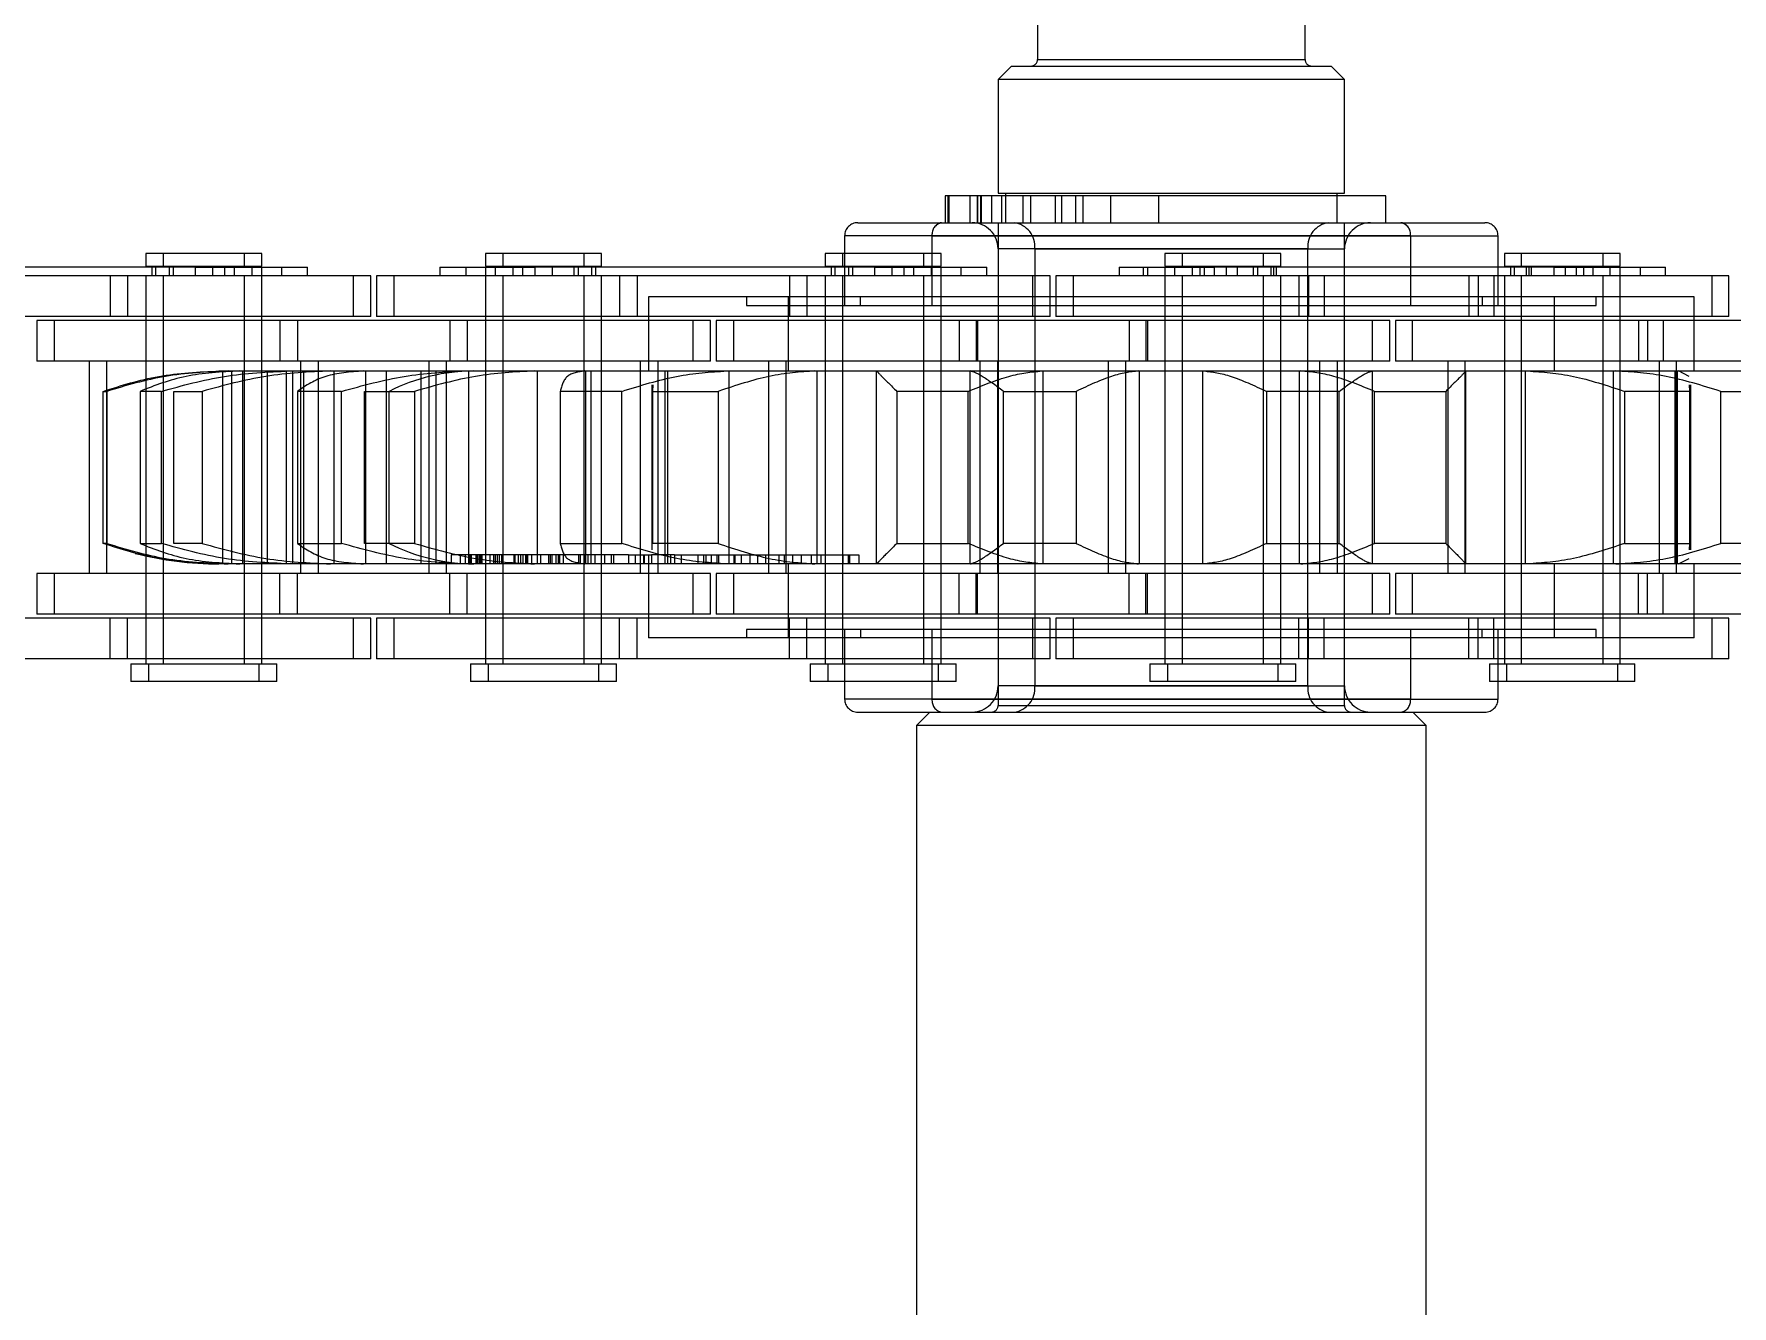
# Model space of a CAD drawing. Header units: metres. Extents: x 0 to 21025, y 0 to 14850.
# Drawn here: x 5336.2 to 5399.7, y 9270 to 9317.6 of the extents above; entities that cross this region are included whole.
import ezdxf

# ---------------------------------------------------------------- set-up
doc = ezdxf.new("R2010")
doc.units = ezdxf.units.M
doc.header["$LTSCALE"] = 25
doc.linetypes.add('HIDDEN2', pattern=[4.7625, 3.175, -1.5875])
doc.layers.add('ST1', color=7, linetype='HIDDEN2')

msp = doc.modelspace()

# ---------------------------------------------------------------- linework, layer by layer
at = {"layer": 'ST1'}
for p, q in [((5373.736, 9330.884), (5373.736, 9316.634)), ((5383.736, 9316.634), (5383.736, 9330.884)), ((5372.761, 9316.384), (5372.261, 9315.884)), ((5372.761, 9316.384), (5383.112, 9316.384)), ((5373.747, 9316.634), (5383.724, 9316.634)), ((5383.112, 9316.384), (5384.711, 9316.384)), ((5385.211, 9315.884), (5384.711, 9316.384)), ((5383.478, 9315.884), (5372.261, 9315.884)), ((5372.261, 9315.884), (5372.261, 9311.629)), ((5385.211, 9315.884), (5383.478, 9315.884)), ((5385.211, 9311.629), (5385.211, 9315.884)), ((5370.378, 9311.529), (5370.281, 9311.529)), ((5370.281, 9311.529), (5370.281, 9310.529)), ((5370.378, 9311.529), (5370.378, 9310.529)), ((5372.018, 9311.529), (5370.378, 9311.529)), ((5370.42, 9311.529), (5370.42, 9310.529)), ((5371.198, 9311.529), (5371.198, 9310.529)), ((5371.472, 9311.529), (5371.472, 9310.529)), ((5371.493, 9311.529), (5371.493, 9310.529)), ((5371.602, 9311.529), (5371.602, 9310.529)), ((5371.642, 9310.529), (5371.642, 9311.529)), ((5372.018, 9311.529), (5372.018, 9310.529)), ((5372.384, 9311.529), (5372.018, 9311.529)), ((5372.261, 9311.629), (5385.211, 9311.629)), ((5372.384, 9311.529), (5372.384, 9310.529)), ((5374.631, 9311.529), (5372.384, 9311.529)), ((5372.536, 9311.629), (5372.536, 9310.529)), ((5372.536, 9311.529), (5372.536, 9310.529)), ((5373.193, 9310.529), (5373.193, 9311.529)), ((5373.47, 9311.529), (5373.47, 9310.529)), ((5374.397, 9311.529), (5374.397, 9310.529)), ((5374.631, 9311.529), (5374.631, 9310.529)), ((5375.43, 9311.529), (5374.631, 9311.529)), ((5374.634, 9311.529), (5374.634, 9310.529)), ((5375.17, 9310.529), (5375.17, 9311.529)), ((5375.43, 9311.529), (5375.43, 9310.529)), ((5376.465, 9311.529), (5375.43, 9311.529)), ((5376.465, 9311.529), (5376.465, 9310.529)), ((5378.261, 9311.529), (5376.465, 9311.529)), ((5378.261, 9311.529), (5378.261, 9310.529)), ((5386.759, 9311.529), (5378.261, 9311.529)), ((5384.936, 9310.529), (5384.936, 9311.629)), ((5384.936, 9310.529), (5384.936, 9311.529)), ((5386.759, 9310.529), (5386.759, 9311.529)), ((5366.521, 9310.04), (5366.521, 9307.44)), ((5387.681, 9310.04), (5366.537, 9310.04)), ((5367.01, 9310.529), (5387.323, 9310.529)), ((5369.792, 9307.44), (5369.792, 9310.04)), ((5369.792, 9310.04), (5390.935, 9310.04)), ((5372.261, 9310.529), (5372.261, 9292.489)), ((5385.211, 9292.489), (5385.211, 9310.529)), ((5387.323, 9310.529), (5390.463, 9310.529)), ((5387.681, 9310.04), (5387.681, 9307.44)), ((5390.951, 9307.44), (5390.951, 9310.04)), ((5372.261, 9309.551), (5372.261, 9293.216)), ((5383.844, 9309.551), (5372.274, 9309.551)), ((5373.629, 9309.551), (5373.629, 9293.216)), ((5373.629, 9309.551), (5385.198, 9309.551)), ((5383.844, 9293.216), (5383.844, 9309.551)), ((5385.211, 9293.216), (5385.211, 9309.551)), ((5342.234, 9308.873), (5329.534, 9308.873)), ((5344.079, 9309.384), (5340.389, 9309.384)), ((5340.389, 9309.384), (5340.389, 9308.91)), ((5340.389, 9308.91), (5344.079, 9308.91)), ((5340.615, 9308.873), (5340.615, 9308.541)), ((5340.758, 9308.91), (5340.758, 9308.541)), ((5341.044, 9309.384), (5341.044, 9308.91)), ((5341.27, 9308.873), (5341.27, 9308.541)), ((5341.413, 9308.91), (5341.413, 9308.541)), ((5342.234, 9308.873), (5342.234, 9308.541)), ((5342.234, 9308.873), (5345.465, 9308.873)), ((5342.889, 9308.873), (5342.889, 9308.541)), ((5343.341, 9308.873), (5343.341, 9308.541)), ((5343.71, 9308.541), (5343.71, 9308.91)), ((5344.734, 9309.384), (5344.079, 9309.384)), ((5344.079, 9308.91), (5344.079, 9309.384)), ((5344.079, 9308.91), (5344.734, 9308.91)), ((5344.365, 9308.541), (5344.365, 9308.91)), ((5344.734, 9308.91), (5344.734, 9309.384)), ((5344.734, 9307.021), (5344.734, 9308.873)), ((5345.465, 9308.873), (5345.465, 9308.541)), ((5345.465, 9308.873), (5346.441, 9308.873)), ((5346.441, 9308.541), (5346.441, 9308.873)), ((5351.382, 9308.873), (5354.934, 9308.873)), ((5351.382, 9308.873), (5351.382, 9308.541)), ((5352.359, 9308.873), (5352.359, 9308.541)), ((5356.779, 9309.384), (5353.089, 9309.384)), ((5353.089, 9309.384), (5353.089, 9308.91)), ((5353.089, 9308.91), (5356.779, 9308.91)), ((5353.089, 9308.873), (5353.089, 9307.021)), ((5353.458, 9308.91), (5353.458, 9308.541)), ((5353.744, 9309.384), (5353.744, 9308.91)), ((5354.113, 9308.91), (5354.113, 9308.541)), ((5354.482, 9308.873), (5354.482, 9308.541)), ((5354.934, 9308.873), (5354.934, 9308.541)), ((5367.634, 9308.873), (5354.934, 9308.873)), ((5355.589, 9308.873), (5355.589, 9308.541)), ((5356.41, 9308.541), (5356.41, 9308.91)), ((5356.553, 9308.873), (5356.553, 9308.541)), ((5357.434, 9309.384), (5356.779, 9309.384)), ((5356.779, 9308.91), (5356.779, 9309.384)), ((5356.779, 9308.91), (5357.434, 9308.91)), ((5357.065, 9308.541), (5357.065, 9308.91)), ((5357.208, 9308.873), (5357.208, 9308.541)), ((5357.434, 9308.91), (5357.434, 9309.384)), ((5369.479, 9309.384), (5365.789, 9309.384)), ((5365.789, 9309.384), (5365.789, 9308.91)), ((5365.789, 9308.91), (5369.479, 9308.91)), ((5366.015, 9308.873), (5366.015, 9308.541)), ((5366.158, 9308.91), (5366.158, 9308.541)), ((5366.444, 9309.384), (5366.444, 9308.91)), ((5366.67, 9308.873), (5366.67, 9308.541)), ((5366.813, 9308.91), (5366.813, 9308.541)), ((5367.634, 9308.873), (5367.634, 9308.541)), ((5367.634, 9308.873), (5370.865, 9308.873)), ((5368.289, 9308.873), (5368.289, 9308.541)), ((5368.741, 9308.873), (5368.741, 9308.541)), ((5369.11, 9308.541), (5369.11, 9308.91)), ((5370.134, 9309.384), (5369.479, 9309.384)), ((5369.479, 9308.91), (5369.479, 9309.384)), ((5369.479, 9308.91), (5370.134, 9308.91)), ((5369.765, 9308.541), (5369.765, 9308.91)), ((5370.134, 9308.91), (5370.134, 9309.384)), ((5370.134, 9307.021), (5370.134, 9308.873)), ((5370.865, 9308.873), (5370.865, 9308.541)), ((5370.865, 9308.873), (5371.841, 9308.873)), ((5371.841, 9308.541), (5371.841, 9308.873)), ((5376.782, 9308.873), (5380.334, 9308.873)), ((5376.782, 9308.873), (5376.782, 9308.541)), ((5377.678, 9308.873), (5377.678, 9308.541)), ((5377.85, 9308.873), (5377.85, 9308.541)), ((5382.179, 9309.384), (5378.489, 9309.384)), ((5378.489, 9309.384), (5378.489, 9308.91)), ((5378.489, 9308.91), (5382.179, 9308.91)), ((5378.489, 9308.873), (5378.489, 9307.021)), ((5378.858, 9308.91), (5378.858, 9308.541)), ((5379.144, 9309.384), (5379.144, 9308.91)), ((5379.513, 9308.91), (5379.513, 9308.541)), ((5379.798, 9308.873), (5379.798, 9308.541)), ((5379.97, 9308.873), (5379.97, 9308.541)), ((5380.334, 9308.873), (5380.334, 9308.541)), ((5393.034, 9308.873), (5380.334, 9308.873)), ((5380.782, 9308.873), (5380.782, 9308.541)), ((5381.197, 9308.873), (5381.197, 9308.541)), ((5381.81, 9308.541), (5381.81, 9308.91)), ((5381.953, 9308.873), (5381.953, 9308.541)), ((5382.834, 9309.384), (5382.179, 9309.384)), ((5382.179, 9308.91), (5382.179, 9309.384)), ((5382.179, 9308.91), (5382.834, 9308.91)), ((5382.465, 9308.541), (5382.465, 9308.91)), ((5382.554, 9308.873), (5382.554, 9308.541)), ((5382.657, 9308.873), (5382.657, 9308.541)), ((5382.834, 9308.91), (5382.834, 9309.384)), ((5394.879, 9309.384), (5391.189, 9309.384)), ((5391.189, 9309.384), (5391.189, 9308.91)), ((5391.189, 9308.91), (5394.879, 9308.91)), ((5391.415, 9308.873), (5391.415, 9308.541)), ((5391.558, 9308.91), (5391.558, 9308.541)), ((5391.822, 9309.384), (5391.822, 9308.91)), ((5392, 9308.873), (5392, 9308.541)), ((5392.103, 9308.873), (5392.103, 9308.541)), ((5392.191, 9308.91), (5392.191, 9308.541)), ((5393.034, 9308.873), (5393.034, 9308.541)), ((5393.034, 9308.873), (5396.265, 9308.873)), ((5393.46, 9308.873), (5393.46, 9308.541)), ((5393.875, 9308.873), (5393.875, 9308.541)), ((5394.141, 9308.873), (5394.141, 9308.541)), ((5394.51, 9308.541), (5394.51, 9308.91)), ((5395.512, 9309.384), (5394.879, 9309.384)), ((5394.879, 9308.91), (5394.879, 9309.384)), ((5394.879, 9308.91), (5395.512, 9308.91)), ((5395.143, 9308.541), (5395.143, 9308.91)), ((5395.512, 9308.91), (5395.512, 9309.384)), ((5395.512, 9307.021), (5395.512, 9308.873)), ((5396.265, 9308.873), (5396.265, 9308.541)), ((5396.265, 9308.873), (5397.219, 9308.873)), ((5397.219, 9308.541), (5397.219, 9308.873)), ((5339.059, 9308.541), (5332.709, 9308.541)), ((5339.059, 9308.541), (5339.059, 9307.021)), ((5348.154, 9308.541), (5339.059, 9308.541)), ((5339.714, 9308.541), (5339.714, 9307.021)), ((5340.389, 9308.541), (5340.389, 9307.021)), ((5340.389, 9308.541), (5340.389, 9294.042)), ((5341.044, 9308.541), (5341.044, 9307.021)), ((5341.044, 9308.541), (5341.044, 9294.042)), ((5344.079, 9307.021), (5344.079, 9308.541)), ((5344.079, 9294.042), (5344.079, 9308.541)), ((5344.734, 9294.042), (5344.734, 9308.541)), ((5348.809, 9308.541), (5348.154, 9308.541)), ((5348.154, 9307.021), (5348.154, 9308.541)), ((5348.809, 9307.021), (5348.809, 9308.541)), ((5358.109, 9308.541), (5349.014, 9308.541)), ((5349.014, 9308.541), (5349.014, 9307.021)), ((5349.669, 9308.541), (5349.669, 9307.021)), ((5353.089, 9308.541), (5353.089, 9294.042)), ((5353.744, 9308.541), (5353.744, 9307.021)), ((5353.744, 9308.541), (5353.744, 9294.042)), ((5356.779, 9307.021), (5356.779, 9308.541)), ((5356.779, 9294.042), (5356.779, 9308.541)), ((5357.434, 9307.021), (5357.434, 9308.541)), ((5357.434, 9294.042), (5357.434, 9308.541)), ((5358.109, 9308.541), (5358.109, 9307.021)), ((5364.459, 9308.541), (5358.109, 9308.541)), ((5358.764, 9308.541), (5358.764, 9307.021)), ((5364.459, 9308.541), (5364.459, 9307.021)), ((5373.554, 9308.541), (5364.459, 9308.541)), ((5365.114, 9308.541), (5365.114, 9307.021)), ((5365.789, 9308.541), (5365.789, 9307.021)), ((5365.789, 9308.541), (5365.789, 9294.042)), ((5366.444, 9308.541), (5366.444, 9307.021)), ((5366.444, 9308.541), (5366.444, 9294.042)), ((5369.479, 9307.021), (5369.479, 9308.541)), ((5369.479, 9294.042), (5369.479, 9308.541)), ((5370.134, 9294.042), (5370.134, 9308.541)), ((5374.209, 9308.541), (5373.554, 9308.541)), ((5373.554, 9307.021), (5373.554, 9308.541)), ((5374.209, 9307.021), (5374.209, 9308.541)), ((5383.509, 9308.541), (5374.414, 9308.541)), ((5374.414, 9308.541), (5374.414, 9307.021)), ((5375.069, 9308.541), (5375.069, 9307.021)), ((5378.489, 9308.541), (5378.489, 9294.042)), ((5379.144, 9308.541), (5379.144, 9307.021)), ((5379.144, 9308.541), (5379.144, 9294.042)), ((5382.179, 9307.021), (5382.179, 9308.541)), ((5382.179, 9294.042), (5382.179, 9308.541)), ((5382.834, 9307.021), (5382.834, 9308.541)), ((5382.834, 9294.042), (5382.834, 9308.541)), ((5383.509, 9308.541), (5383.509, 9307.021)), ((5389.859, 9308.541), (5383.509, 9308.541)), ((5383.867, 9308.541), (5383.867, 9307.021)), ((5384.451, 9308.541), (5384.451, 9307.021)), ((5389.859, 9308.541), (5389.859, 9307.021)), ((5398.954, 9308.541), (5389.859, 9308.541)), ((5390.206, 9308.541), (5390.206, 9307.021)), ((5390.79, 9308.541), (5390.79, 9307.021)), ((5391.189, 9308.541), (5391.189, 9307.021)), ((5391.189, 9308.541), (5391.189, 9294.042)), ((5391.822, 9308.541), (5391.822, 9307.021)), ((5391.822, 9308.541), (5391.822, 9294.042)), ((5394.879, 9307.021), (5394.879, 9308.541)), ((5394.879, 9294.042), (5394.879, 9308.541)), ((5395.512, 9294.042), (5395.512, 9308.541)), ((5399.587, 9308.541), (5398.954, 9308.541)), ((5398.954, 9307.021), (5398.954, 9308.541)), ((5399.587, 9307.021), (5399.587, 9308.541)), ((5393.047, 9307.759), (5359.192, 9307.759)), ((5359.192, 9307.759), (5359.192, 9304.989)), ((5362.857, 9307.759), (5362.857, 9307.44)), ((5364.425, 9304.989), (5364.425, 9307.759)), ((5367.109, 9307.44), (5367.109, 9307.759)), ((5390.364, 9307.759), (5390.364, 9307.44)), ((5393.047, 9307.759), (5393.047, 9304.989)), ((5398.28, 9307.759), (5393.047, 9307.759)), ((5394.616, 9307.44), (5394.616, 9307.759)), ((5398.28, 9304.989), (5398.28, 9307.759)), ((5339.059, 9307.021), (5332.709, 9307.021)), ((5345.409, 9306.869), (5336.314, 9306.869)), ((5336.314, 9306.869), (5336.314, 9305.349)), ((5336.969, 9306.869), (5336.969, 9305.349)), ((5348.154, 9307.021), (5339.059, 9307.021)), ((5340.389, 9306.869), (5340.389, 9305.349)), ((5341.044, 9306.869), (5341.044, 9305.349)), ((5344.079, 9305.349), (5344.079, 9306.869)), ((5344.734, 9305.349), (5344.734, 9306.869)), ((5345.409, 9306.869), (5345.409, 9305.349)), ((5351.759, 9306.869), (5345.409, 9306.869)), ((5346.064, 9306.869), (5346.064, 9305.349)), ((5348.809, 9307.021), (5348.154, 9307.021)), ((5358.109, 9307.021), (5349.014, 9307.021)), ((5351.759, 9306.869), (5351.759, 9305.349)), ((5360.854, 9306.869), (5351.759, 9306.869)), ((5352.414, 9306.869), (5352.414, 9305.349)), ((5353.089, 9306.869), (5353.089, 9305.349)), ((5353.744, 9306.869), (5353.744, 9305.349)), ((5356.779, 9305.349), (5356.779, 9306.869)), ((5357.434, 9305.349), (5357.434, 9306.869)), ((5364.459, 9307.021), (5358.109, 9307.021)), ((5361.509, 9306.869), (5360.854, 9306.869)), ((5360.854, 9305.349), (5360.854, 9306.869)), ((5361.509, 9305.349), (5361.509, 9306.869)), ((5370.809, 9306.869), (5361.714, 9306.869)), ((5361.714, 9306.869), (5361.714, 9305.349)), ((5362.369, 9306.869), (5362.369, 9305.349)), ((5362.857, 9307.44), (5390.364, 9307.44)), ((5373.554, 9307.021), (5364.459, 9307.021)), ((5365.789, 9306.869), (5365.789, 9305.349)), ((5366.444, 9306.869), (5366.444, 9305.349)), ((5369.479, 9305.349), (5369.479, 9306.869)), ((5370.134, 9305.349), (5370.134, 9306.869)), ((5370.809, 9306.869), (5370.809, 9305.349)), ((5377.159, 9306.869), (5370.809, 9306.869)), ((5371.437, 9306.869), (5371.437, 9305.349)), ((5371.492, 9306.869), (5371.492, 9305.349)), ((5374.209, 9307.021), (5373.554, 9307.021)), ((5383.509, 9307.021), (5374.414, 9307.021)), ((5377.159, 9306.869), (5377.159, 9305.349)), ((5386.254, 9306.869), (5377.159, 9306.869)), ((5377.787, 9306.869), (5377.787, 9305.349)), ((5377.842, 9306.869), (5377.842, 9305.349)), ((5378.489, 9306.869), (5378.489, 9305.349)), ((5379.144, 9306.869), (5379.144, 9305.349)), ((5382.179, 9305.349), (5382.179, 9306.869)), ((5382.834, 9305.349), (5382.834, 9306.869)), ((5389.859, 9307.021), (5383.509, 9307.021)), ((5386.909, 9306.869), (5386.254, 9306.869)), ((5386.254, 9305.349), (5386.254, 9306.869)), ((5386.909, 9305.349), (5386.909, 9306.869)), ((5396.209, 9306.869), (5387.114, 9306.869)), ((5387.114, 9306.869), (5387.114, 9305.349)), ((5387.747, 9306.869), (5387.747, 9305.349)), ((5398.954, 9307.021), (5389.859, 9307.021)), ((5390.364, 9307.44), (5394.616, 9307.44)), ((5391.189, 9306.869), (5391.189, 9305.349)), ((5391.822, 9306.869), (5391.822, 9305.349)), ((5394.879, 9305.349), (5394.879, 9306.869)), ((5395.512, 9305.349), (5395.512, 9306.869)), ((5396.209, 9306.869), (5396.209, 9305.349)), ((5402.559, 9306.869), (5396.209, 9306.869)), ((5396.545, 9306.869), (5396.545, 9305.349)), ((5397.129, 9306.869), (5397.129, 9305.349)), ((5399.587, 9307.021), (5398.954, 9307.021)), ((5345.409, 9305.349), (5336.314, 9305.349)), ((5338.274, 9305.349), (5338.274, 9297.419)), ((5338.929, 9305.349), (5338.929, 9297.419)), ((5340.389, 9305.349), (5340.389, 9297.419)), ((5341.044, 9305.349), (5341.044, 9297.419)), ((5343.129, 9304.989), (5343.155, 9304.989)), ((5343.155, 9304.989), (5343.279, 9304.989)), ((5343.279, 9297.779), (5343.279, 9304.989)), ((5343.279, 9304.989), (5343.904, 9304.989)), ((5343.605, 9297.779), (5343.605, 9304.989)), ((5343.904, 9304.989), (5345.763, 9304.989)), ((5344.016, 9297.779), (5344.016, 9304.989)), ((5344.079, 9297.419), (5344.079, 9305.349)), ((5344.734, 9297.419), (5344.734, 9305.349)), ((5344.943, 9297.779), (5344.943, 9304.989)), ((5351.759, 9305.349), (5345.409, 9305.349)), ((5345.656, 9297.779), (5345.656, 9304.989)), ((5345.763, 9304.989), (5345.892, 9304.989)), ((5345.892, 9297.779), (5345.892, 9304.989)), ((5345.892, 9304.989), (5348.532, 9304.989)), ((5346.194, 9297.419), (5346.194, 9305.349)), ((5346.305, 9297.779), (5346.305, 9304.989)), ((5346.849, 9297.419), (5346.849, 9305.349)), ((5347.431, 9297.779), (5347.431, 9304.989)), ((5348.532, 9304.989), (5352.348, 9304.989)), ((5348.615, 9297.779), (5348.615, 9304.989)), ((5349.388, 9297.779), (5349.388, 9304.989)), ((5350.684, 9297.779), (5350.684, 9304.989)), ((5350.974, 9305.349), (5350.974, 9297.419)), ((5351.256, 9297.779), (5351.256, 9304.989)), ((5351.629, 9305.349), (5351.629, 9297.419)), ((5360.854, 9305.349), (5351.759, 9305.349)), ((5352.348, 9304.989), (5352.466, 9304.989)), ((5352.466, 9297.779), (5352.466, 9304.989)), ((5352.466, 9304.989), (5356.803, 9304.989)), ((5353.089, 9305.349), (5353.089, 9297.419)), ((5353.744, 9305.349), (5353.744, 9297.419)), ((5355.033, 9297.779), (5355.033, 9304.989)), ((5356.779, 9297.419), (5356.779, 9305.349)), ((5356.803, 9304.989), (5362.116, 9304.989)), ((5356.847, 9297.779), (5356.847, 9304.989)), ((5357.051, 9297.779), (5357.051, 9304.989)), ((5357.434, 9297.419), (5357.434, 9305.349)), ((5358.894, 9297.419), (5358.894, 9305.349)), ((5359.549, 9297.419), (5359.549, 9305.349)), ((5359.807, 9297.779), (5359.807, 9304.989)), ((5359.911, 9297.779), (5359.911, 9304.989)), ((5361.509, 9305.349), (5360.854, 9305.349)), ((5370.809, 9305.349), (5361.714, 9305.349)), ((5362.116, 9304.989), (5362.208, 9304.989)), ((5362.208, 9297.779), (5362.208, 9304.989)), ((5362.208, 9304.989), (5367.719, 9304.989)), ((5363.674, 9305.349), (5363.674, 9297.419)), ((5364.329, 9305.349), (5364.329, 9297.419)), ((5365.494, 9297.779), (5365.494, 9304.989)), ((5365.789, 9305.349), (5365.789, 9297.419)), ((5366.444, 9305.349), (5366.444, 9297.419)), ((5367.719, 9304.989), (5373.888, 9304.989)), ((5367.719, 9297.779), (5367.719, 9304.989)), ((5369.479, 9297.419), (5369.479, 9305.349)), ((5370.134, 9297.419), (5370.134, 9305.349)), ((5377.159, 9305.349), (5370.809, 9305.349)), ((5371.214, 9297.779), (5371.214, 9304.989)), ((5371.594, 9297.419), (5371.594, 9305.349)), ((5372.249, 9297.419), (5372.249, 9305.349)), ((5373.888, 9304.989), (5373.944, 9304.989)), ((5373.944, 9297.779), (5373.944, 9304.989)), ((5373.944, 9304.989), (5379.92, 9304.989)), ((5376.374, 9305.349), (5376.374, 9297.419)), ((5377.029, 9305.349), (5377.029, 9297.419)), ((5386.254, 9305.349), (5377.159, 9305.349)), ((5377.552, 9297.779), (5377.552, 9304.989)), ((5378.489, 9305.349), (5378.489, 9297.419)), ((5379.144, 9305.349), (5379.144, 9297.419)), ((5379.92, 9297.779), (5379.92, 9304.989)), ((5379.92, 9304.989), (5379.964, 9304.989)), ((5379.964, 9304.989), (5386.246, 9304.989)), ((5382.179, 9297.419), (5382.179, 9305.349)), ((5382.834, 9297.419), (5382.834, 9305.349)), ((5383.528, 9297.779), (5383.528, 9304.989)), ((5384.294, 9297.419), (5384.294, 9305.349)), ((5384.949, 9297.419), (5384.949, 9305.349)), ((5386.246, 9304.989), (5386.259, 9304.989)), ((5386.909, 9305.349), (5386.254, 9305.349)), ((5386.259, 9297.779), (5386.259, 9304.989)), ((5386.259, 9304.989), (5391.978, 9304.989)), ((5396.209, 9305.349), (5387.114, 9305.349)), ((5389.074, 9305.349), (5389.074, 9297.419)), ((5389.707, 9305.349), (5389.707, 9297.419)), ((5389.753, 9297.779), (5389.753, 9304.989)), ((5391.189, 9305.349), (5391.189, 9297.419)), ((5391.822, 9305.349), (5391.822, 9297.419)), ((5391.978, 9297.779), (5391.978, 9304.989)), ((5391.978, 9304.989), (5392.061, 9304.989)), ((5392.061, 9304.989), (5397.697, 9304.989)), ((5394.879, 9297.419), (5394.879, 9305.349)), ((5395.264, 9297.779), (5395.264, 9304.989)), ((5395.512, 9297.419), (5395.512, 9305.349)), ((5402.559, 9305.349), (5396.209, 9305.349)), ((5396.994, 9297.419), (5396.994, 9305.349)), ((5397.561, 9304.989), (5397.561, 9297.779)), ((5397.627, 9297.419), (5397.627, 9305.349)), ((5397.665, 9297.779), (5397.665, 9304.989)), ((5398.101, 9304.786), (5397.697, 9304.989)), ((5397.697, 9304.989), (5402.439, 9304.989)), ((5359.312, 9304.469), (5359.312, 9298.298)), ((5359.347, 9304.227), (5359.357, 9304.469)), ((5398.126, 9304.227), (5398.115, 9304.469)), ((5398.161, 9298.298), (5398.161, 9304.469)), ((5338.802, 9298.541), (5338.802, 9304.227)), ((5338.802, 9304.227), (5338.942, 9304.227)), ((5338.942, 9304.227), (5338.942, 9298.541)), ((5340.982, 9304.227), (5340.177, 9304.227)), ((5340.177, 9304.227), (5340.177, 9298.541)), ((5340.982, 9298.541), (5340.982, 9304.227)), ((5341.438, 9298.541), (5341.438, 9304.227)), ((5341.438, 9304.227), (5342.507, 9304.227)), ((5342.507, 9304.227), (5342.507, 9298.541)), ((5347.716, 9304.227), (5346.062, 9304.227)), ((5346.062, 9304.227), (5346.062, 9298.541)), ((5347.716, 9298.541), (5347.716, 9304.227)), ((5348.573, 9298.541), (5348.573, 9304.227)), ((5348.573, 9304.227), (5349.49, 9304.227)), ((5349.49, 9304.227), (5350.442, 9304.227)), ((5349.49, 9298.541), (5349.49, 9304.227)), ((5350.442, 9304.227), (5350.442, 9298.541)), ((5358.192, 9304.227), (5355.889, 9304.227)), ((5355.889, 9304.227), (5355.889, 9298.541)), ((5358.192, 9298.541), (5358.192, 9304.227)), ((5359.347, 9304.227), (5361.789, 9304.227)), ((5359.347, 9298.541), (5359.347, 9304.227)), ((5361.789, 9304.227), (5361.789, 9298.541)), ((5371.145, 9304.227), (5368.472, 9304.227)), ((5368.472, 9304.227), (5368.472, 9298.541)), ((5371.145, 9298.541), (5371.145, 9304.227)), ((5372.458, 9304.227), (5375.181, 9304.227)), ((5372.458, 9298.541), (5372.458, 9304.227)), ((5375.181, 9304.227), (5375.181, 9298.541)), ((5385.014, 9304.227), (5382.292, 9304.227)), ((5382.292, 9304.227), (5382.292, 9298.541)), ((5385.014, 9298.541), (5385.014, 9304.227)), ((5386.327, 9304.227), (5389.001, 9304.227)), ((5386.327, 9298.541), (5386.327, 9304.227)), ((5389.001, 9304.227), (5389.001, 9298.541)), ((5398.126, 9304.227), (5395.684, 9304.227)), ((5395.684, 9304.227), (5395.684, 9298.541)), ((5398.126, 9298.541), (5398.126, 9304.227)), ((5399.281, 9304.227), (5401.584, 9304.227)), ((5399.281, 9298.541), (5399.281, 9304.227)), ((5338.942, 9298.541), (5338.802, 9298.541)), ((5340.177, 9298.541), (5340.982, 9298.541)), ((5342.507, 9298.541), (5341.438, 9298.541)), ((5346.062, 9298.541), (5347.716, 9298.541)), ((5349.49, 9298.541), (5348.573, 9298.541)), ((5350.442, 9298.541), (5349.49, 9298.541)), ((5352.346, 9298.113), (5351.812, 9298.113)), ((5351.812, 9298.113), (5351.812, 9297.779)), ((5352.147, 9298.113), (5352.147, 9297.779)), ((5352.346, 9297.779), (5352.346, 9298.113)), ((5355.159, 9298.113), (5352.346, 9298.113)), ((5352.47, 9298.113), (5352.47, 9297.779)), ((5352.507, 9298.113), (5352.507, 9297.779)), ((5352.574, 9297.779), (5352.574, 9298.113)), ((5352.727, 9298.113), (5352.727, 9297.779)), ((5352.743, 9298.113), (5352.743, 9297.779)), ((5352.783, 9298.113), (5352.783, 9297.779)), ((5352.796, 9298.113), (5352.796, 9297.779)), ((5352.855, 9298.113), (5352.855, 9297.779)), ((5352.864, 9298.113), (5352.864, 9297.779)), ((5352.902, 9298.113), (5352.902, 9297.779)), ((5352.928, 9298.113), (5352.928, 9297.779)), ((5352.95, 9298.113), (5352.95, 9297.779)), ((5352.958, 9298.113), (5352.958, 9297.779)), ((5353.262, 9298.113), (5353.262, 9297.779)), ((5353.396, 9298.113), (5353.396, 9297.779)), ((5353.454, 9298.113), (5353.454, 9297.779)), ((5353.528, 9298.113), (5353.528, 9297.779)), ((5353.609, 9298.113), (5353.609, 9297.779)), ((5353.691, 9298.113), (5353.691, 9297.779)), ((5353.715, 9298.113), (5353.715, 9297.779)), ((5354.15, 9298.113), (5354.15, 9297.779)), ((5354.191, 9298.113), (5354.191, 9297.779)), ((5354.311, 9298.113), (5354.311, 9297.779)), ((5354.311, 9298.113), (5354.311, 9297.779)), ((5354.397, 9298.113), (5354.397, 9297.779)), ((5354.493, 9298.113), (5354.493, 9297.779)), ((5354.592, 9298.113), (5354.592, 9297.779)), ((5354.625, 9298.113), (5354.625, 9297.779)), ((5354.662, 9298.113), (5354.662, 9297.779)), ((5354.824, 9297.779), (5354.824, 9298.113)), ((5355.815, 9298.113), (5355.159, 9298.113)), ((5355.159, 9297.779), (5355.159, 9298.113)), ((5355.445, 9298.113), (5355.445, 9297.779)), ((5355.512, 9298.113), (5355.512, 9297.779)), ((5355.579, 9298.113), (5355.579, 9297.779)), ((5355.723, 9298.113), (5355.723, 9297.779)), ((5355.995, 9298.113), (5355.815, 9298.113)), ((5355.815, 9298.113), (5355.815, 9297.779)), ((5355.864, 9298.113), (5355.864, 9297.779)), ((5355.889, 9298.541), (5358.192, 9298.541)), ((5355.995, 9298.113), (5355.995, 9297.779)), ((5356.629, 9298.113), (5355.995, 9298.113)), ((5356.573, 9298.113), (5356.573, 9297.779)), ((5356.575, 9298.113), (5356.575, 9297.779)), ((5356.629, 9298.113), (5356.629, 9297.779)), ((5356.788, 9298.113), (5356.629, 9298.113)), ((5356.788, 9298.113), (5356.788, 9297.779)), ((5356.825, 9298.113), (5356.788, 9298.113)), ((5357.176, 9298.113), (5356.825, 9298.113)), ((5356.825, 9298.113), (5356.825, 9297.779)), ((5356.925, 9298.113), (5356.925, 9297.779)), ((5357.176, 9298.113), (5357.176, 9297.779)), ((5358.445, 9298.113), (5357.176, 9298.113)), ((5357.547, 9298.113), (5357.547, 9297.779)), ((5357.798, 9298.113), (5357.798, 9297.779)), ((5357.886, 9298.113), (5357.886, 9297.779)), ((5358.445, 9298.113), (5358.445, 9297.779)), ((5358.445, 9298.113), (5358.685, 9298.113)), ((5358.685, 9298.113), (5358.878, 9298.113)), ((5358.685, 9298.113), (5358.685, 9297.779)), ((5358.878, 9298.113), (5359.189, 9298.113)), ((5358.878, 9298.113), (5358.878, 9297.779)), ((5358.879, 9298.113), (5358.879, 9297.779)), ((5359.003, 9298.113), (5359.003, 9297.779)), ((5359.027, 9298.113), (5359.027, 9297.779)), ((5359.189, 9298.113), (5359.189, 9297.779)), ((5359.189, 9298.113), (5359.304, 9298.113)), ((5359.298, 9298.113), (5359.298, 9297.779)), ((5360.161, 9298.113), (5359.304, 9298.113)), ((5359.304, 9298.113), (5359.304, 9297.779)), ((5361.789, 9298.541), (5359.347, 9298.541)), ((5360.016, 9298.113), (5360.016, 9297.779)), ((5360.161, 9298.113), (5360.161, 9297.779)), ((5360.161, 9298.113), (5360.412, 9298.113)), ((5360.412, 9298.113), (5360.412, 9297.779)), ((5360.412, 9298.113), (5361.239, 9298.113)), ((5361.028, 9298.113), (5361.028, 9297.779)), ((5361.239, 9298.113), (5361.534, 9298.113)), ((5361.239, 9298.113), (5361.239, 9297.779)), ((5361.328, 9298.113), (5361.328, 9297.779)), ((5361.534, 9298.113), (5361.534, 9297.779)), ((5361.534, 9298.113), (5362.384, 9298.113)), ((5361.747, 9298.113), (5361.747, 9297.779)), ((5361.806, 9298.113), (5361.806, 9297.779)), ((5362.384, 9298.113), (5362.384, 9297.779)), ((5362.384, 9298.113), (5362.416, 9298.113)), ((5362.416, 9298.113), (5362.416, 9297.779)), ((5362.416, 9298.113), (5363.266, 9298.113)), ((5362.648, 9298.113), (5362.648, 9297.779)), ((5362.977, 9298.113), (5362.977, 9297.779)), ((5363.266, 9298.113), (5363.564, 9298.113)), ((5363.266, 9298.113), (5363.266, 9297.779)), ((5363.564, 9298.113), (5363.564, 9297.779)), ((5363.564, 9298.113), (5364.567, 9298.113)), ((5364.057, 9298.113), (5364.057, 9297.779)), ((5364.256, 9298.113), (5364.256, 9297.779)), ((5364.567, 9298.113), (5364.896, 9298.113)), ((5364.567, 9298.113), (5364.567, 9297.779)), ((5364.896, 9298.113), (5364.896, 9297.779)), ((5364.896, 9298.113), (5365.276, 9298.113)), ((5365.276, 9298.113), (5366.702, 9298.113)), ((5365.276, 9298.113), (5365.276, 9297.779)), ((5365.627, 9298.113), (5365.627, 9297.779)), ((5366.449, 9298.113), (5366.449, 9297.779)), ((5366.648, 9298.113), (5366.648, 9297.779)), ((5366.702, 9298.113), (5367.052, 9298.113)), ((5366.702, 9298.113), (5366.702, 9297.779)), ((5367.052, 9298.113), (5367.052, 9297.779)), ((5368.472, 9298.541), (5371.145, 9298.541)), ((5375.181, 9298.541), (5372.458, 9298.541)), ((5382.292, 9298.541), (5385.014, 9298.541)), ((5389.001, 9298.541), (5386.327, 9298.541)), ((5395.684, 9298.541), (5398.126, 9298.541)), ((5397.697, 9297.779), (5398.101, 9297.981)), ((5398.115, 9298.298), (5398.126, 9298.541)), ((5401.584, 9298.541), (5399.281, 9298.541)), ((5345.409, 9297.419), (5336.314, 9297.419)), ((5336.314, 9297.419), (5336.314, 9295.899)), ((5336.969, 9297.419), (5336.969, 9295.899)), ((5340.389, 9297.419), (5340.389, 9295.899)), ((5341.044, 9297.419), (5341.044, 9295.899)), ((5343.155, 9297.779), (5343.129, 9297.779)), ((5343.279, 9297.779), (5343.155, 9297.779)), ((5343.904, 9297.779), (5343.279, 9297.779)), ((5345.763, 9297.779), (5343.904, 9297.779)), ((5344.079, 9295.899), (5344.079, 9297.419)), ((5344.734, 9295.899), (5344.734, 9297.419)), ((5345.409, 9295.899), (5345.409, 9297.419)), ((5351.759, 9297.419), (5345.409, 9297.419)), ((5345.892, 9297.779), (5345.763, 9297.779)), ((5348.532, 9297.779), (5345.892, 9297.779)), ((5346.064, 9295.899), (5346.064, 9297.419)), ((5352.348, 9297.779), (5348.532, 9297.779)), ((5351.759, 9295.899), (5351.759, 9297.419)), ((5360.854, 9297.419), (5351.759, 9297.419)), ((5352.466, 9297.779), (5352.348, 9297.779)), ((5352.414, 9295.899), (5352.414, 9297.419)), ((5356.803, 9297.779), (5352.466, 9297.779)), ((5353.089, 9297.419), (5353.089, 9295.899)), ((5353.744, 9297.419), (5353.744, 9295.899)), ((5356.779, 9295.899), (5356.779, 9297.419)), ((5362.116, 9297.779), (5356.803, 9297.779)), ((5357.434, 9295.899), (5357.434, 9297.419)), ((5359.192, 9297.779), (5359.192, 9295.009)), ((5361.509, 9297.419), (5360.854, 9297.419)), ((5360.854, 9295.899), (5360.854, 9297.419)), ((5361.509, 9295.899), (5361.509, 9297.419)), ((5370.809, 9297.419), (5361.714, 9297.419)), ((5361.714, 9297.419), (5361.714, 9295.899)), ((5362.208, 9297.779), (5362.116, 9297.779)), ((5367.719, 9297.779), (5362.208, 9297.779)), ((5362.369, 9297.419), (5362.369, 9295.899)), ((5364.425, 9295.009), (5364.425, 9297.779)), ((5365.789, 9297.419), (5365.789, 9295.899)), ((5366.444, 9297.419), (5366.444, 9295.899)), ((5373.888, 9297.779), (5367.719, 9297.779)), ((5369.479, 9295.899), (5369.479, 9297.419)), ((5370.134, 9295.899), (5370.134, 9297.419)), ((5370.809, 9295.899), (5370.809, 9297.419)), ((5377.159, 9297.419), (5370.809, 9297.419)), ((5371.437, 9295.899), (5371.437, 9297.419)), ((5371.492, 9295.899), (5371.492, 9297.419)), ((5373.944, 9297.779), (5373.888, 9297.779)), ((5379.92, 9297.779), (5373.944, 9297.779)), ((5377.159, 9295.899), (5377.159, 9297.419)), ((5386.254, 9297.419), (5377.159, 9297.419)), ((5377.787, 9295.899), (5377.787, 9297.419)), ((5377.842, 9295.899), (5377.842, 9297.419)), ((5378.489, 9297.419), (5378.489, 9295.899)), ((5379.144, 9297.419), (5379.144, 9295.899)), ((5379.964, 9297.779), (5379.92, 9297.779)), ((5386.246, 9297.779), (5379.964, 9297.779)), ((5382.179, 9295.899), (5382.179, 9297.419)), ((5382.834, 9295.899), (5382.834, 9297.419)), ((5386.259, 9297.779), (5386.246, 9297.779)), ((5386.909, 9297.419), (5386.254, 9297.419)), ((5386.254, 9295.899), (5386.254, 9297.419)), ((5391.978, 9297.779), (5386.259, 9297.779)), ((5386.909, 9295.899), (5386.909, 9297.419)), ((5396.209, 9297.419), (5387.114, 9297.419)), ((5387.114, 9297.419), (5387.114, 9295.899)), ((5387.747, 9297.419), (5387.747, 9295.899)), ((5391.189, 9297.419), (5391.189, 9295.899)), ((5391.822, 9297.419), (5391.822, 9295.899)), ((5392.061, 9297.779), (5391.978, 9297.779)), ((5397.697, 9297.779), (5392.061, 9297.779)), ((5393.047, 9297.779), (5393.047, 9295.009)), ((5394.879, 9295.899), (5394.879, 9297.419)), ((5395.512, 9295.899), (5395.512, 9297.419)), ((5396.209, 9295.899), (5396.209, 9297.419)), ((5402.559, 9297.419), (5396.209, 9297.419)), ((5396.545, 9295.899), (5396.545, 9297.419)), ((5397.129, 9295.899), (5397.129, 9297.419)), ((5402.439, 9297.779), (5397.697, 9297.779)), ((5398.28, 9295.009), (5398.28, 9297.779)), ((5339.059, 9295.747), (5332.709, 9295.747)), ((5345.409, 9295.899), (5336.314, 9295.899)), ((5339.059, 9294.227), (5339.059, 9295.747)), ((5348.154, 9295.747), (5339.059, 9295.747)), ((5339.714, 9294.227), (5339.714, 9295.747)), ((5340.389, 9295.747), (5340.389, 9294.227)), ((5341.044, 9295.747), (5341.044, 9294.227)), ((5344.079, 9294.227), (5344.079, 9295.747)), ((5344.734, 9294.227), (5344.734, 9295.747)), ((5351.759, 9295.899), (5345.409, 9295.899)), ((5348.809, 9295.747), (5348.154, 9295.747)), ((5348.154, 9294.227), (5348.154, 9295.747)), ((5348.809, 9294.227), (5348.809, 9295.747)), ((5358.109, 9295.747), (5349.014, 9295.747)), ((5349.014, 9295.747), (5349.014, 9294.227)), ((5349.669, 9295.747), (5349.669, 9294.227)), ((5360.854, 9295.899), (5351.759, 9295.899)), ((5353.089, 9295.747), (5353.089, 9294.227)), ((5353.744, 9295.747), (5353.744, 9294.227)), ((5356.779, 9294.227), (5356.779, 9295.747)), ((5357.434, 9294.227), (5357.434, 9295.747)), ((5358.109, 9294.227), (5358.109, 9295.747)), ((5364.459, 9295.747), (5358.109, 9295.747)), ((5358.764, 9294.227), (5358.764, 9295.747)), ((5361.509, 9295.899), (5360.854, 9295.899)), ((5370.809, 9295.899), (5361.714, 9295.899)), ((5364.459, 9294.227), (5364.459, 9295.747)), ((5373.554, 9295.747), (5364.459, 9295.747)), ((5365.114, 9294.227), (5365.114, 9295.747)), ((5365.789, 9295.747), (5365.789, 9294.227)), ((5366.444, 9295.747), (5366.444, 9294.227)), ((5369.479, 9294.227), (5369.479, 9295.747)), ((5370.134, 9294.227), (5370.134, 9295.747)), ((5377.159, 9295.899), (5370.809, 9295.899)), ((5374.209, 9295.747), (5373.554, 9295.747)), ((5373.554, 9294.227), (5373.554, 9295.747)), ((5374.209, 9294.227), (5374.209, 9295.747)), ((5383.509, 9295.747), (5374.414, 9295.747)), ((5374.414, 9295.747), (5374.414, 9294.227)), ((5375.069, 9295.747), (5375.069, 9294.227)), ((5386.254, 9295.899), (5377.159, 9295.899)), ((5378.489, 9295.747), (5378.489, 9294.227)), ((5379.144, 9295.747), (5379.144, 9294.227)), ((5382.179, 9294.227), (5382.179, 9295.747)), ((5382.834, 9294.227), (5382.834, 9295.747)), ((5383.509, 9294.227), (5383.509, 9295.747)), ((5389.859, 9295.747), (5383.509, 9295.747)), ((5383.867, 9294.227), (5383.867, 9295.747)), ((5384.451, 9294.227), (5384.451, 9295.747)), ((5386.909, 9295.899), (5386.254, 9295.899)), ((5396.209, 9295.899), (5387.114, 9295.899)), ((5389.859, 9294.227), (5389.859, 9295.747)), ((5398.954, 9295.747), (5389.859, 9295.747)), ((5390.206, 9294.227), (5390.206, 9295.747)), ((5390.79, 9294.227), (5390.79, 9295.747)), ((5391.189, 9295.747), (5391.189, 9294.227)), ((5391.822, 9295.747), (5391.822, 9294.227)), ((5394.879, 9294.227), (5394.879, 9295.747)), ((5395.512, 9294.227), (5395.512, 9295.747)), ((5402.559, 9295.899), (5396.209, 9295.899)), ((5399.587, 9295.747), (5398.954, 9295.747)), ((5398.954, 9294.227), (5398.954, 9295.747)), ((5399.587, 9294.227), (5399.587, 9295.747)), ((5393.047, 9295.009), (5359.192, 9295.009)), ((5390.364, 9295.327), (5362.857, 9295.327)), ((5362.857, 9295.327), (5362.857, 9295.009)), ((5366.521, 9295.327), (5366.521, 9292.727)), ((5367.109, 9295.327), (5367.109, 9295.009)), ((5369.792, 9292.727), (5369.792, 9295.327)), ((5387.681, 9295.327), (5387.681, 9292.727)), ((5390.364, 9295.009), (5390.364, 9295.327)), ((5394.616, 9295.327), (5390.364, 9295.327)), ((5390.951, 9292.727), (5390.951, 9295.327)), ((5398.28, 9295.009), (5393.047, 9295.009)), ((5394.616, 9295.009), (5394.616, 9295.327)), ((5339.059, 9294.227), (5332.709, 9294.227)), ((5348.154, 9294.227), (5339.059, 9294.227)), ((5348.809, 9294.227), (5348.154, 9294.227)), ((5358.109, 9294.227), (5349.014, 9294.227)), ((5364.459, 9294.227), (5358.109, 9294.227)), ((5373.554, 9294.227), (5364.459, 9294.227)), ((5374.209, 9294.227), (5373.554, 9294.227)), ((5383.509, 9294.227), (5374.414, 9294.227)), ((5389.859, 9294.227), (5383.509, 9294.227)), ((5398.954, 9294.227), (5389.859, 9294.227)), ((5399.587, 9294.227), (5398.954, 9294.227)), ((5339.836, 9294.042), (5344.633, 9294.042)), ((5339.836, 9294.042), (5339.836, 9293.384)), ((5340.491, 9294.042), (5340.491, 9293.384)), ((5344.633, 9294.042), (5345.288, 9294.042)), ((5344.633, 9293.384), (5344.633, 9294.042)), ((5345.288, 9293.384), (5345.288, 9294.042)), ((5352.536, 9294.042), (5357.333, 9294.042)), ((5352.536, 9294.042), (5352.536, 9293.384)), ((5353.191, 9294.042), (5353.191, 9293.384)), ((5357.333, 9294.042), (5357.988, 9294.042)), ((5357.333, 9293.384), (5357.333, 9294.042)), ((5357.988, 9293.384), (5357.988, 9294.042)), ((5365.236, 9294.042), (5370.033, 9294.042)), ((5365.236, 9294.042), (5365.236, 9293.384)), ((5365.891, 9294.042), (5365.891, 9293.384)), ((5370.033, 9294.042), (5370.688, 9294.042)), ((5370.033, 9293.384), (5370.033, 9294.042)), ((5370.688, 9293.384), (5370.688, 9294.042)), ((5377.936, 9294.042), (5382.733, 9294.042)), ((5377.936, 9294.042), (5377.936, 9293.384)), ((5378.591, 9294.042), (5378.591, 9293.384)), ((5382.733, 9294.042), (5383.388, 9294.042)), ((5382.733, 9293.384), (5382.733, 9294.042)), ((5383.388, 9293.384), (5383.388, 9294.042)), ((5390.636, 9294.042), (5395.433, 9294.042)), ((5390.636, 9294.042), (5390.636, 9293.384)), ((5391.269, 9294.042), (5391.269, 9293.384)), ((5395.433, 9294.042), (5396.066, 9294.042)), ((5395.433, 9293.384), (5395.433, 9294.042)), ((5396.066, 9293.384), (5396.066, 9294.042)), ((5344.633, 9293.384), (5339.836, 9293.384)), ((5345.288, 9293.384), (5344.633, 9293.384)), ((5357.333, 9293.384), (5352.536, 9293.384)), ((5357.988, 9293.384), (5357.333, 9293.384)), ((5370.033, 9293.384), (5365.236, 9293.384)), ((5370.688, 9293.384), (5370.033, 9293.384)), ((5383.844, 9293.216), (5372.274, 9293.216)), ((5373.629, 9293.216), (5385.198, 9293.216)), ((5382.733, 9293.384), (5377.936, 9293.384)), ((5383.388, 9293.384), (5382.733, 9293.384)), ((5395.433, 9293.384), (5390.636, 9293.384)), ((5396.066, 9293.384), (5395.433, 9293.384)), ((5387.681, 9292.727), (5366.537, 9292.727)), ((5369.792, 9292.727), (5390.935, 9292.727)), ((5372.263, 9292.489), (5385.209, 9292.489)), ((5367.01, 9292.239), (5387.323, 9292.239)), ((5369.711, 9292.239), (5369.211, 9291.739)), ((5385.711, 9291.739), (5369.211, 9291.739)), ((5369.211, 9291.739), (5369.211, 9261.149)), ((5388.261, 9291.739), (5385.711, 9291.739)), ((5387.323, 9292.239), (5390.463, 9292.239)), ((5388.261, 9291.739), (5387.761, 9292.239)), ((5388.261, 9261.149), (5388.261, 9291.739))]:
    msp.add_line(p, q, dxfattribs=at)
for centre, radius, start, end in [((5373.486, 9316.634), 0.25, 270, 0), ((5383.986, 9316.634), 0.25, 180, 270), ((5367.01, 9310.04), 0.489, 90, 180), ((5370.227, 9310.097), 0.439, 100.15505, 187.41789), ((5371.284, 9309.551), 0.977, 0, 90), ((5372.741, 9309.644), 0.893, 354.06561, 82.46867), ((5384.732, 9309.644), 0.893, 97.53133, 185.93439), ((5386.189, 9309.551), 0.977, 90, 180), ((5387.246, 9310.097), 0.439, 352.58211, 79.84495), ((5390.463, 9310.04), 0.489, 0, 90), ((5352.696, 9297.866), 7.123, 90.2648, 116.74481), ((5343.129, 9310.477), 12.699, 255.69526, 270), ((5352.696, 9304.901), 7.123, 243.25519, 269.7352), ((5371.284, 9293.216), 0.977, 270, 0), ((5372.741, 9293.123), 0.893, 277.53133, 5.93439), ((5384.732, 9293.123), 0.893, 174.06561, 262.46867), ((5386.189, 9293.216), 0.977, 180, 270), ((5367.01, 9292.727), 0.489, 180, 270), ((5370.227, 9292.671), 0.439, 172.58211, 259.84495), ((5372.011, 9292.489), 0.25, 270, 0), ((5385.461, 9292.489), 0.25, 180, 270), ((5387.246, 9292.671), 0.439, 280.15505, 7.41789), ((5390.463, 9292.727), 0.489, 270, 0)]:
    msp.add_arc(centre, radius, start, end, dxfattribs=at)
for points, knots in [([(5338.802, 9304.227), (5339.476, 9304.443), (5340.822, 9304.875), (5342.378, 9304.951), (5343.155, 9304.989)], [0, 0, 0, 0, 0.500529, 1, 1, 1, 1]), ([(5343.477, 9304.989), (5342.678, 9304.951), (5341.078, 9304.875), (5339.655, 9304.443), (5338.942, 9304.227)], [0, 0, 0, 0, 0.49948, 1, 1, 1, 1]), ([(5343.904, 9304.989), (5343.213, 9304.951), (5341.83, 9304.875), (5340.728, 9304.443), (5340.177, 9304.227)], [0, 0, 0, 0, 0.499427, 1, 1, 1, 1]), ([(5340.982, 9304.227), (5341.758, 9304.443), (5343.307, 9304.875), (5344.945, 9304.951), (5345.763, 9304.989)], [0, 0, 0, 0, 0.500514, 1, 1, 1, 1]), ([(5347.304, 9304.989), (5346.493, 9304.951), (5344.868, 9304.875), (5343.295, 9304.443), (5342.507, 9304.227)], [0, 0, 0, 0, 0.499459, 1, 1, 1, 1]), ([(5348.532, 9304.989), (5348.033, 9304.951), (5347.034, 9304.876), (5346.387, 9304.443), (5346.062, 9304.227)], [0, 0, 0, 0, 0.4990977, 1, 1, 1, 1]), ([(5347.716, 9304.227), (5348.499, 9304.443), (5350.065, 9304.875), (5351.587, 9304.951), (5352.348, 9304.989)], [0, 0, 0, 0, 0.500261, 1, 1, 1, 1]), ([(5354.921, 9304.989), (5354.196, 9304.951), (5352.744, 9304.876), (5351.21, 9304.443), (5350.442, 9304.227)], [0, 0, 0, 0, 0.4990975, 1, 1, 1, 1]), ([(5356.803, 9304.989), (5356.556, 9304.951), (5356.061, 9304.875), (5355.946, 9304.443), (5355.889, 9304.227)], [0, 0, 0, 0, 0.499419, 1, 1, 1, 1]), ([(5358.192, 9304.227), (5358.888, 9304.443), (5360.281, 9304.875), (5361.504, 9304.951), (5362.116, 9304.989)], [0, 0, 0, 0, 0.500133, 1, 1, 1, 1]), ([(5365.411, 9304.989), (5364.86, 9304.951), (5363.754, 9304.876), (5362.445, 9304.443), (5361.789, 9304.227)], [0, 0, 0, 0, 0.4991241, 1, 1, 1, 1]), ([(5367.719, 9304.989), (5367.754, 9304.951), (5367.823, 9304.875), (5368.255, 9304.443), (5368.472, 9304.227)], [0, 0, 0, 0, 0.499479, 1, 1, 1, 1]), ([(5371.145, 9304.227), (5371.672, 9304.443), (5372.724, 9304.875), (5373.501, 9304.951), (5373.888, 9304.989)], [0, 0, 0, 0, 0.5003717, 1, 1, 1, 1]), ([(5372.458, 9304.227), (5372.166, 9304.443), (5371.581, 9304.875), (5371.345, 9304.951), (5371.227, 9304.989)], [0, 0, 0, 0, 0.500513, 1, 1, 1, 1]), ([(5377.508, 9304.989), (5377.196, 9304.951), (5376.571, 9304.875), (5375.644, 9304.443), (5375.181, 9304.227)], [0, 0, 0, 0, 0.499464, 1, 1, 1, 1]), ([(5379.964, 9304.989), (5380.276, 9304.951), (5380.902, 9304.875), (5381.828, 9304.443), (5382.292, 9304.227)], [0, 0, 0, 0, 0.499464, 1, 1, 1, 1]), ([(5386.327, 9304.227), (5385.801, 9304.443), (5384.748, 9304.875), (5383.972, 9304.951), (5383.584, 9304.989)], [0, 0, 0, 0, 0.500372, 1, 1, 1, 1]), ([(5385.014, 9304.227), (5385.307, 9304.443), (5385.892, 9304.875), (5386.128, 9304.951), (5386.246, 9304.989)], [0, 0, 0, 0, 0.500513, 1, 1, 1, 1]), ([(5389.754, 9304.989), (5389.719, 9304.951), (5389.65, 9304.875), (5389.217, 9304.443), (5389.001, 9304.227)], [0, 0, 0, 0, 0.499479, 1, 1, 1, 1]), ([(5392.061, 9304.989), (5392.613, 9304.951), (5393.719, 9304.876), (5395.028, 9304.443), (5395.684, 9304.227)], [0, 0, 0, 0, 0.4991241, 1, 1, 1, 1]), ([(5399.281, 9304.227), (5398.584, 9304.443), (5397.191, 9304.875), (5395.968, 9304.951), (5395.357, 9304.989)], [0, 0, 0, 0, 0.500133, 1, 1, 1, 1]), ([(5343.155, 9297.779), (5342.378, 9297.816), (5340.822, 9297.892), (5339.476, 9298.324), (5338.802, 9298.541)], [0, 0, 0, 0, 0.499464, 1, 1, 1, 1]), ([(5338.942, 9298.541), (5339.655, 9298.324), (5341.078, 9297.892), (5342.678, 9297.816), (5343.477, 9297.779)], [0, 0, 0, 0, 0.500513, 1, 1, 1, 1]), ([(5340.177, 9298.541), (5340.728, 9298.324), (5341.83, 9297.892), (5343.213, 9297.816), (5343.904, 9297.779)], [0, 0, 0, 0, 0.500372, 1, 1, 1, 1]), ([(5345.763, 9297.779), (5344.945, 9297.816), (5343.307, 9297.892), (5341.758, 9298.324), (5340.982, 9298.541)], [0, 0, 0, 0, 0.499479, 1, 1, 1, 1]), ([(5342.507, 9298.541), (5343.295, 9298.324), (5344.868, 9297.892), (5346.493, 9297.816), (5347.304, 9297.779)], [0, 0, 0, 0, 0.500533, 1, 1, 1, 1]), ([(5346.062, 9298.541), (5346.386, 9298.324), (5347.033, 9297.892), (5348.032, 9297.816), (5348.532, 9297.779)], [0, 0, 0, 0, 0.5001333, 1, 1, 1, 1]), ([(5352.348, 9297.779), (5351.588, 9297.816), (5350.065, 9297.892), (5348.5, 9298.324), (5347.716, 9298.541)], [0, 0, 0, 0, 0.499419, 1, 1, 1, 1]), ([(5350.442, 9298.541), (5351.209, 9298.324), (5352.743, 9297.892), (5354.195, 9297.816), (5354.921, 9297.779)], [0, 0, 0, 0, 0.500133, 1, 1, 1, 1]), ([(5355.889, 9298.541), (5355.946, 9298.324), (5356.061, 9297.892), (5356.555, 9297.816), (5356.803, 9297.779)], [0, 0, 0, 0, 0.500261, 1, 1, 1, 1]), ([(5362.116, 9297.779), (5361.505, 9297.816), (5360.282, 9297.892), (5358.889, 9298.324), (5358.192, 9298.541)], [0, 0, 0, 0, 0.499098, 1, 1, 1, 1]), ([(5361.789, 9298.541), (5362.444, 9298.324), (5363.753, 9297.892), (5364.859, 9297.816), (5365.411, 9297.779)], [0, 0, 0, 0, 0.500152, 1, 1, 1, 1]), ([(5368.472, 9298.541), (5368.255, 9298.324), (5367.823, 9297.892), (5367.754, 9297.816), (5367.719, 9297.779)], [0, 0, 0, 0, 0.500514, 1, 1, 1, 1]), ([(5373.888, 9297.779), (5373.501, 9297.816), (5372.724, 9297.892), (5371.672, 9298.324), (5371.145, 9298.541)], [0, 0, 0, 0, 0.499427, 1, 1, 1, 1]), ([(5371.227, 9297.779), (5371.345, 9297.816), (5371.581, 9297.892), (5372.166, 9298.324), (5372.458, 9298.541)], [0, 0, 0, 0, 0.49948, 1, 1, 1, 1]), ([(5375.181, 9298.541), (5375.644, 9298.324), (5376.571, 9297.892), (5377.196, 9297.816), (5377.508, 9297.779)], [0, 0, 0, 0, 0.500529, 1, 1, 1, 1]), ([(5382.292, 9298.541), (5381.828, 9298.324), (5380.902, 9297.892), (5380.276, 9297.816), (5379.964, 9297.779)], [0, 0, 0, 0, 0.500529, 1, 1, 1, 1]), ([(5383.584, 9297.779), (5383.972, 9297.816), (5384.748, 9297.892), (5385.801, 9298.324), (5386.327, 9298.541)], [0, 0, 0, 0, 0.499427, 1, 1, 1, 1]), ([(5386.246, 9297.779), (5386.128, 9297.816), (5385.892, 9297.892), (5385.307, 9298.324), (5385.014, 9298.541)], [0, 0, 0, 0, 0.49948, 1, 1, 1, 1]), ([(5389.001, 9298.541), (5389.217, 9298.324), (5389.65, 9297.892), (5389.719, 9297.816), (5389.754, 9297.779)], [0, 0, 0, 0, 0.500514, 1, 1, 1, 1]), ([(5395.684, 9298.541), (5395.029, 9298.324), (5393.719, 9297.892), (5392.614, 9297.816), (5392.061, 9297.779)], [0, 0, 0, 0, 0.500152, 1, 1, 1, 1]), ([(5395.357, 9297.779), (5395.967, 9297.816), (5397.19, 9297.892), (5398.583, 9298.324), (5399.281, 9298.541)], [0, 0, 0, 0, 0.499098, 1, 1, 1, 1])]:
    msp.add_open_spline(points, degree=3, knots=knots, dxfattribs=at)

doc.saveas('drawing.dxf')
